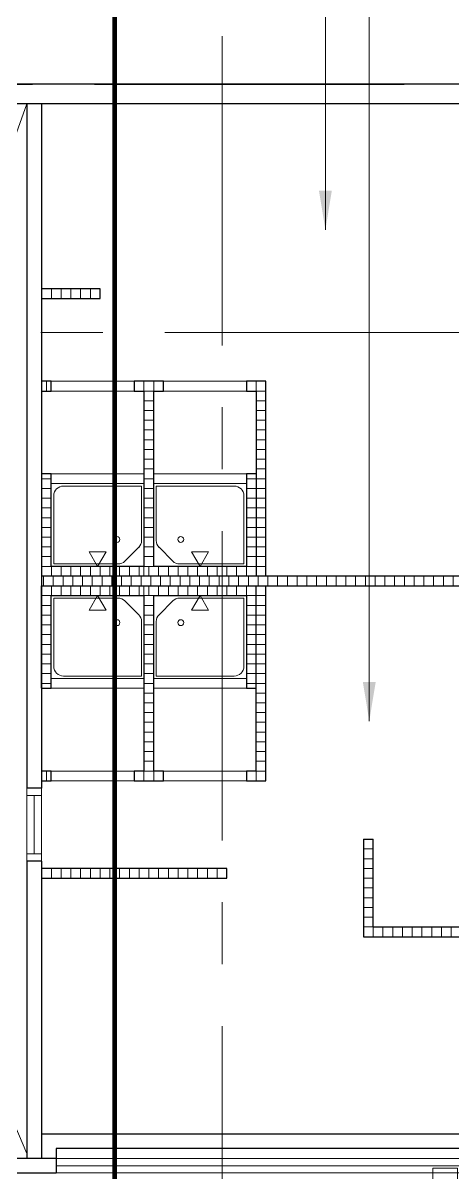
# Model space of a CAD drawing. Header units: millimetres. Extents: x 833576263 to 1668046980, y 817519639 to 1636103653.
# Drawn here: x 834012850 to 834017258, y 818105527 to 818117328 of the extents above; entities that cross this region are included whole.
import ezdxf

# ---------------------------------------------------------------- set-up
doc = ezdxf.new("R2010")
doc.units = ezdxf.units.MM
doc.header["$LTSCALE"] = 100
doc.header["$MEASUREMENT"] = 0
for name, pattern in [('R_LINE_SEC$0$CENTER', [50.8, 31.75, -6.35, 6.35, -6.35]), ('R_P_Grid$0$CENTER', [50.8, 31.75, -6.35, 6.35, -6.35]), ('R_P_LG$0$HIDDEN2', [4.7625, 3.175, -1.5875])]:
    doc.linetypes.add(name, pattern=pattern)
doc.layers.add('R_LINE_SEC$0$M-REFE', color=3, linetype='Continuous')
doc.layers.add('X-REF', color=7, linetype='Continuous')
doc.layers.add('R_P_Grid$0$Defpoints-1', color=5, linetype='Continuous', plot=False)
for name, color, linetype, lineweight in [('R_P_Grid$0$RDA0251', 1, 'R_P_Grid$0$CENTER', 18), ('R_P_Grid$0$RDA0251-LG', 6, 'R_P_Grid$0$CENTER', 18), ('R_P_Grid$0$RDA9101', 2, 'R_P_Grid$0$CENTER', 35), ('R_P_Grid$0$RDA9101_21A', 2, 'R_P_Grid$0$CENTER', 35), ('R_P_Grid$0$RDA9101_P46A', 2, 'R_P_Grid$0$CENTER', 35), ('R_P_LG$0$RDA04031', 3, 'Continuous', 25), ('R_P_LG$0$RDA0621', 7, 'Continuous', 13), ('R_P_LG$0$RDA0624', 7, 'Continuous', 13), ('R_P_LG$0$RDA2141', 6, 'Continuous', 13), ('R_P_LG$0$RDA2202', 3, 'Continuous', 25), ('R_P_LG$0$RDA2203', 11, 'Continuous', 25), ('R_P_LG$0$RDA2301', 7, 'Continuous', 18), ('R_P_LG$0$RDA3151', 1, 'Continuous', 18), ('R_P_LG$0$RDA3351', 7, 'Continuous', 18), ('R_P_LG$0$RDA7401', 4, 'Continuous', 18)]:
    doc.layers.add(name, color=color, linetype=linetype, lineweight=lineweight)
doc.styles.add('R_P_LG$0$romans', font='arial.ttf', dxfattribs={"width": 0.8})
doc.dimstyles.new('R_P_LG$0$M_200LA', dxfattribs={"dimscale": 200, "dimtxt": 2.5, "dimasz": 2, "dimexe": 0.8, "dimexo": 0, "dimgap": 0.75, "dimtad": 1, "dimdec": 0, "dimrnd": 1, "dimzin": 12, "dimdsep": 46, "dimtxsty": 'R_P_LG$0$romans', "dimcen": 2, "dimdle": 1, "dimclrd": 7, "dimclre": 7, "dimclrt": 4, "dimaunit": 1, "dimadec": 3, "dimazin": 0, "dimtfac": 1, "dimtdec": 0, "dimtix": 1, "dimtmove": 2, "dimatfit": 3, "dimfxl": 1, "dimtolj": 1, "dimlwd": 18, "dimlwe": 18, "dimarcsym": 0})
pattern_1 = [(0, (834013140, 818111751.7), (0, 100), []), (90, (834013140, 818111751.7), (-100, 6e-15), [])]

# ---------------------------------------------------------------- blocks, each defined once
blk = doc.blocks.new('R_P_Grid')
at = {"layer": 'R_P_Grid$0$Defpoints-1'}
blk.add_lwpolyline([(834116993, 818077298.7), (834126573.4, 818091401.7), (834130474, 818097143.7), (834143758.4, 818116699.7), (833974486.8, 818116699.7, 0.0534924), (833969964, 818084413.7), (833969890, 818040226.7), (833984641, 818026700), (834067586.5, 818026987.1), (834108001, 818027127, -0.1498646)], format="xyb", close=True, dxfattribs=at)
at = {"layer": 'R_P_Grid$0$RDA0251'}
blk.add_line((834014890, 818027660), (834014890, 818124763.4), dxfattribs=at)
at = {"layer": 'R_P_Grid$0$RDA0251-LG'}
blk.add_line((834144477.3, 818114151.7), (833964515, 818114151.7), dxfattribs=at)
at = {"layer": 'R_P_Grid$0$RDA9101', "flags": 128}
blk.add_lwpolyline([(833974486.8, 818116699.7, -0.1699639), (834030052, 818200999.7), (834029850, 818232686.7), (834045337, 818251945.7), (834236230, 818252048.7), (834176136, 818164362.7), (834143758.4, 818116699.7)], format="xyb", dxfattribs=at)
at = {"layer": 'R_P_Grid$0$RDA9101_21A'}
blk.add_lwpolyline([(834116993, 818077298.7), (834130474, 818097143.7), (834143758.4, 818116699.7), (833974486.8, 818116699.7, 0.0534924), (833969964, 818084413.7), (833969890, 818040226.7), (833984641, 818026700), (834067586.5, 818026987.1), (834108001, 818027127, -0.1498646)], format="xyb", close=True, dxfattribs=at)
at = {"layer": 'R_P_Grid$0$RDA9101_P46A'}
blk.add_lwpolyline([(834116993, 818077298.7), (834130474, 818097143.7), (834143758.4, 818116699.7), (833974486.8, 818116699.7, 0.0534924), (833969964, 818084413.7), (833969890, 818040226.7), (833969957.4, 818008440.1, 0.0555536), (834021539.8, 818015825.8, -0.0332765), (834067877.4, 818024578), (834068728.4, 818017529.2, 0.0161813), (834046498.6, 818014112.4, 0.1579728), (834065282.7, 817978992.6, 0.1381183), (834075161, 817973700.8, 0.0719948), (834091040.6, 817972530.6, 0.0723741), (834117284.3, 817982913.2, -0.0170396), (834113742.4, 817988285.2), (834114198.4, 817992921.6, 0.1458816), (834113708.6, 817995445.6, -0.0365185), (834108440.4, 818007620.1, -0.1997282), (834109168.7, 818019975.9, -0.0208452), (834108001, 818027127, -0.1498646)], format="xyb", close=True, dxfattribs=at)
blk = doc.blocks.new('R_P_LG$0$shower_Cubicle1550x950W')
at = {"layer": 'R_P_LG$0$RDA7401'}
for p, q in [((-325, -50), (-325, -900)), ((-325, -50), (625, -50)), ((-200, -75), (600, -75)), ((600, -75), (600, -634)), ((625, -900), (625, -50)), ((-300, -875), (-300, -175)), ((571, -704), (429, -846)), ((-325, -900), (625, -900)), ((359, -875), (-300, -875))]:
    blk.add_line(p, q, dxfattribs=at)
blk.add_lwpolyline([(150, -900), (63, -750), (237, -750)], close=True, dxfattribs=at)
for centre, radius, start, end in [((-200, -175), 100, 90, 180), ((348, -623), 30, 0, 180), ((348, -623), 30, 180, 0), ((500, -634), 100, 315, 0), ((359, -775), 100, 270, 315)]:
    blk.add_arc(centre, radius, start, end, dxfattribs=at)
blk = doc.blocks.new('R_P_LG$0$A$C2DDB0328')
at = {"layer": 'R_P_LG$0$RDA3151'}
for points in [[(-839, -201), (-839, 51), (-586, 51), (-586, -201)], [(-100, 0), (0, 0), (0, -75), (-100, -75)], [(-100, -75), (-1325, -75), (-1325, -120), (-100, -120)], [(-839, -2651), (-839, -2399), (-586, -2399), (-586, -2651)], [(-100, -2525), (-1325, -2525), (-1325, -2480), (-100, -2480)], [(-100, -2600), (-100, -2525), (0, -2525), (0, -2600)]]:
    blk.add_lwpolyline(points, close=True, dxfattribs=at)
for centre, start, end in [((-100, -75), 180, 270), ((-100, -2525), 90, 180)]:
    blk.add_arc(centre, 1225, start, end, dxfattribs=at)
blk = doc.blocks.new('R_LINE_SEC')
at = {"layer": 'R_LINE_SEC$0$M-REFE', "linetype": 'R_LINE_SEC$0$CENTER', "const_width": 50}
blk.add_lwpolyline([(834013790, 818022093), (834013790, 818120927)], dxfattribs=at)
blk = doc.blocks.new('R_P_LG')
at = {"layer": 'R_P_LG$0$RDA0621'}
h = blk.add_hatch(dxfattribs=at)
h.set_pattern_fill('_USER', color=256, scale=100, double=1, pattern_type=0)
h.set_pattern_definition([(0, (834012740, 818114499.7), (0, 100), []), (90, (834012740, 818114499.7), (-100, 6e-15), [])])
h.paths.add_polyline_path([(834013640, 818114599.7), (834013040, 818114599.7), (834013040, 818114499.7), (834013640, 818114499.7)])
h = blk.add_hatch(dxfattribs=at)
h.set_pattern_fill('_USER', color=256, scale=100, double=1, pattern_type=0)
h.set_pattern_definition([(0, (834014090, 818113551.7), (0, 100), []), (90, (834014090, 818113551.7), (-100, 6e-15), [])])
h.paths.add_polyline_path([(834014290, 818113651.7), (834013990, 818113651.7), (834013990, 818113551.7), (834014090, 818113551.7), (834014090, 818111651.7), (834014190, 818111651.7), (834014190, 818113551.7), (834014290, 818113551.7)])
h = blk.add_hatch(dxfattribs=at)
h.set_pattern_fill('_USER', color=256, scale=100, double=1, pattern_type=0)
h.set_pattern_definition([(0, (834015240, 818113551.7), (0, 100), []), (90, (834015240, 818113551.7), (-100, 6e-15), [])])
h.paths.add_polyline_path([(834015340, 818113651.7), (834015140, 818113651.7), (834015140, 818113551.7), (834015240, 818113551.7), (834015240, 818111651.7), (834015340, 818111651.7)])
h = blk.add_hatch(dxfattribs=at)
h.set_pattern_fill('_USER', color=256, scale=100, double=1, pattern_type=0)
h.set_pattern_definition(pattern_1)
h.paths.add_polyline_path([(834013140, 818112701.7), (834013040, 818112701.7), (834013040, 818111651.7), (834015240, 818111651.7), (834015240, 818111751.7), (834013140, 818111751.7)])
h = blk.add_hatch(dxfattribs=at)
h.set_pattern_fill('_USER', color=256, scale=100, double=1, pattern_type=0)
h.set_pattern_definition([(0, (834015240, 818111751.7), (0, 100), []), (90, (834015240, 818111751.7), (-100, 6e-15), [])])
h.paths.add_polyline_path([(834015240, 818112701.7), (834015140, 818112701.7), (834015140, 818111651.7), (834015240, 818111651.7)])
h = blk.add_hatch(dxfattribs=at)
h.set_pattern_fill('_USER', color=256, scale=100, double=1, pattern_type=0)
h.set_pattern_definition([(0, (834019260, 818111651.7), (0, 100), []), (90, (834019260, 818111651.7), (-100, 6e-15), [])])
h.paths.add_polyline_path([(834013040, 818111551.7), (834019360, 818111551.7), (834019360, 818112618.2786), (834019260, 818112618.2786), (834019260, 818111651.7), (834013040, 818111651.7)])
h = blk.add_hatch(dxfattribs=at)
h.set_pattern_fill('_USER', color=256, scale=100, double=1, pattern_type=0)
h.set_pattern_definition([(0, (834013040, 818111551.7), (0, 100), []), (90, (834013040, 818111551.7), (-100, 6e-15), [])])
h.paths.add_polyline_path([(834013140, 818111551.7), (834013040, 818111551.7), (834013040, 818110501.7), (834013140, 818110501.7)])
h = blk.add_hatch(dxfattribs=at)
h.set_pattern_fill('_USER', color=256, scale=100, double=1, pattern_type=0)
h.set_pattern_definition(pattern_1)
h.paths.add_polyline_path([(834013140, 818110501.7), (834013040, 818110501.7), (834013040, 818111551.7), (834015240, 818111551.7), (834015240, 818111451.7), (834013140, 818111451.7)])
h = blk.add_hatch(dxfattribs=at)
h.set_pattern_fill('_USER', color=256, scale=100, double=1, pattern_type=0)
h.set_pattern_definition([(0, (834014090, 818109651.7), (0, 100), []), (90, (834014090, 818109651.7), (-100, 6e-15), [])])
h.paths.add_polyline_path([(834014190, 818111551.7), (834014090, 818111551.7), (834014090, 818109651.7), (834013990, 818109651.7), (834013990, 818109551.7), (834014290, 818109551.7), (834014290, 818109651.7), (834014190, 818109651.7)])
h = blk.add_hatch(dxfattribs=at)
h.set_pattern_fill('_USER', color=256, scale=100, double=1, pattern_type=0)
h.set_pattern_definition([(0, (834015240, 818109651.7), (0, 100), []), (90, (834015240, 818109651.7), (-100, 6e-15), [])])
h.paths.add_polyline_path([(834015340, 818111551.7), (834015240, 818111551.7), (834015240, 818109651.7), (834015140, 818109651.7), (834015140, 818109551.7), (834015340, 818109551.7)])
h = blk.add_hatch(dxfattribs=at)
h.set_pattern_fill('_USER', color=256, scale=100, double=1, pattern_type=0)
h.set_pattern_definition([(0, (834015240, 818111451.7), (0, 100), []), (90, (834015240, 818111451.7), (-100, 6e-15), [])])
h.paths.add_polyline_path([(834015240, 818111551.7), (834015140, 818111551.7), (834015140, 818110501.7), (834015240, 818110501.7)])
h = blk.add_hatch(dxfattribs=at)
h.set_pattern_fill('_USER', color=256, scale=100, double=1, pattern_type=0)
h.set_pattern_definition([(0, (834017940, 818107951.7), (0, 100), []), (90, (834017940, 818107951.7), (-100, 6e-15), [])])
h.paths.add_polyline_path([(834018040, 818108051.7), (834016440, 818108051.7), (834016440, 818108951.7), (834016340, 818108951.7), (834016340, 818107951.7), (834017940, 818107951.7), (834017940, 818105826.7), (834017940, 818105826.7), (834017940, 818105726.7), (834018040, 818105726.7)])
h = blk.add_hatch(dxfattribs=at)
h.set_pattern_fill('_USER', color=256, scale=100, double=1, pattern_type=0)
h.set_pattern_definition([(0, (834014040, 818108551.7), (0, 100), []), (90, (834014040, 818108551.7), (-100, 6e-15), [])])
h.paths.add_polyline_path([(834014940, 818108651.7), (834013040, 818108651.7), (834013040, 818108551.7), (834014940, 818108551.7)])
at = {"layer": 'R_P_LG$0$RDA0624', "lineweight": 18}
h = blk.add_hatch(dxfattribs=at)
h.set_pattern_fill('DOTS', color=4, scale=90, angle=45, style=0)
h.set_pattern_definition([(45, (0, 0), (-50.513940681, 151.541822043), [0, -142.875])])
edge = h.paths.add_edge_path()
edge.add_arc((834065390, 818020126.7), 13000, 75, 90)
edge.add_line((834065390, 818033126.7), (833989233.5977, 818033126.7))
edge.add_arc((833989233.5977, 818040126.7), 7000, 227.47847394, 269.99999999, ccw=False)
edge.add_line((833984502.5276, 818034967.5358), (833978583.9299, 818040395.0234))
edge.add_arc((833983315, 818045554.1877), 7000, 180, 227.47847394, ccw=False)
edge.add_line((833976315, 818045554.1877), (833976315, 818098726.7))
edge.add_arc((833983314.9761, 818098726.7099), 6999.9761, 115.841715, 180.00008101, ccw=False)
edge.add_line((833980263.7812, 818105026.7), (834002230.1033, 818105026.7))
edge.add_line((834002230.1033, 818105026.7), (834002230.4132, 818116699.7))
edge.add_line((834002230.4132, 818116699.7), (833958315, 818116699.7))
edge.add_line((833958315, 818116699.7), (833958315, 818110699.7))
edge.add_line((833958315, 818110699.7), (833963315, 818110699.7))
edge.add_arc((833963315, 818103699.7), 7000, 0, 90, ccw=False)
edge.add_line((833970315, 818103699.7), (833970315, 818045554.1877))
edge.add_arc((833983315, 818045554.1877), 13000, 180, 227.47847393)
edge.add_line((833974528.727, 818035972.8826), (833980447.3247, 818030545.395))
edge.add_arc((833989233.5977, 818040126.7), 13000, 227.47847393, 270)
edge.add_line((833989233.5977, 818027126.7), (834065245.1822, 818027126.7))
edge.add_arc((834065245.1822, 818019026.7), 8100, 75, 90, ccw=False)
edge.add_line((834067341.6165, 818026850.6992), (834090782.7579, 818020569.6643))
edge.add_arc((834094147.4055, 818033126.7), 13000, 255, 270)
edge.add_line((834094147.4055, 818020126.7), (834118759.2741, 818020126.7))
edge.add_arc((834118759.2741, 818033126.7), 13000, 270, 282.26165437)
edge.add_line((834121520.1679, 818020423.257), (834124956.9903, 818021170.1963))
edge.add_arc((834126677.2395, 818013254.9741), 8100, 20.44433993, 102.26165437, ccw=False)
edge.add_arc((834190761.1764, 818035930.696), 59878.7776, 183.670517332, 199.356395537, ccw=False)
edge.add_line((834131005.2286, 818032097.3284), (834127870.7181, 818029996.4247))
edge.add_line((834127870.7181, 818029996.4247), (834126362.9837, 818029715.8154))
edge.add_arc((834117071.8823, 818047426.7), 20000, 270, 297.68143099, ccw=False)
edge.add_line((834117071.8823, 818027426.7), (834089164.0869, 818027426.7))
edge.add_arc((834089164.0869, 818033426.7), 6000, 255.00000001, 270, ccw=False)
edge.add_line((834087611.1726, 818027631.1451), (834068754.6476, 818032683.7357))
at = {"layer": 'R_P_LG$0$RDA0621'}
for p, q in [((834013090, 818113651.7), (834013090, 818113551.7)), ((834013090, 818109651.7), (834013090, 818109551.7))]:
    blk.add_line(p, q, dxfattribs=at)
at = {"layer": 'R_P_LG$0$RDA2141', "linetype": 'R_P_LG$0$HIDDEN2'}
blk.add_line((834013190, 818105676.7), (834013190, 818105526.7), dxfattribs=at)
at = {"layer": 'R_P_LG$0$RDA2141'}
for p, q in [((834017790, 818105676.7), (834013190, 818105676.7)), ((834017790, 818105601.7), (834013190, 818105601.7)), ((834017790, 818105526.7), (834013190, 818105526.7))]:
    blk.add_line(p, q, dxfattribs=at)
at = {"layer": 'R_P_LG$0$RDA2202'}
for p, q in [((834143758.4296, 818116699.7), (834008274.4841, 818116699.7)), ((834143380.7882, 818116499.7), (834008290, 818116499.7)), ((834012890, 818116499.7), (834012890, 818109476.7)), ((834013040, 818116499.7), (834013040, 818109476.7)), ((834013040, 818109476.7), (834012890, 818109476.7)), ((834013040, 818108726.7), (834012890, 818108726.7)), ((834012890, 818108726.7), (834012890, 818105676.7)), ((834013040, 818108726.7), (834013040, 818105676.7)), ((834017940, 818105926.7), (834013040, 818105926.7)), ((834013190, 818105676.7), (834005990.4392, 818105676.7)), ((834017790, 818105776.7), (834013190, 818105776.7)), ((834013190, 818105776.7), (834013190, 818105526.7)), ((834005990.4392, 818105526.7), (834013190, 818105526.7))]:
    blk.add_line(p, q, dxfattribs=at)
at = {"layer": 'R_P_LG$0$RDA2203'}
for p, q in [((834013640, 818114599.7), (834013040, 818114599.7)), ((834013640, 818114499.7), (834013640, 818114599.7)), ((834013040, 818114499.7), (834013640, 818114499.7)), ((834013140, 818113651.7), (834013040, 818113651.7)), ((834013140, 818113551.7), (834013140, 818113651.7)), ((834014290, 818113651.7), (834013990, 818113651.7)), ((834013990, 818113651.7), (834013990, 818113551.7)), ((834014290, 818113551.7), (834014290, 818113651.7)), ((834015340, 818113651.7), (834015140, 818113651.7)), ((834015140, 818113651.7), (834015140, 818113551.7)), ((834015340, 818111651.7), (834015340, 818113651.7)), ((834013040, 818113551.7), (834013140, 818113551.7)), ((834013990, 818113551.7), (834014090, 818113551.7)), ((834014090, 818113551.7), (834014090, 818111751.7)), ((834014190, 818111751.7), (834014190, 818113551.7)), ((834014190, 818113551.7), (834014290, 818113551.7)), ((834015140, 818113551.7), (834015240, 818113551.7)), ((834015240, 818113551.7), (834015240, 818111651.7)), ((834013140, 818112701.7), (834013040, 818112701.7)), ((834013140, 818111751.7), (834013140, 818112701.7)), ((834015240, 818112701.7), (834015140, 818112701.7)), ((834015140, 818112701.7), (834015140, 818111751.7)), ((834014090, 818111751.7), (834013140, 818111751.7)), ((834015140, 818111751.7), (834014190, 818111751.7)), ((834019260, 818111651.7), (834013040, 818111651.7)), ((834013040, 818110501.7), (834013040, 818111551.7)), ((834013040, 818111551.7), (834019360, 818111551.7)), ((834013140, 818110501.7), (834013140, 818111451.7)), ((834013140, 818111451.7), (834014090, 818111451.7)), ((834014090, 818111451.7), (834014090, 818109651.7)), ((834014190, 818109651.7), (834014190, 818111451.7)), ((834014190, 818111451.7), (834015140, 818111451.7)), ((834015140, 818111451.7), (834015140, 818110501.7)), ((834015240, 818109651.7), (834015240, 818111551.7)), ((834015340, 818109551.7), (834015340, 818111551.7)), ((834013040, 818110501.7), (834013140, 818110501.7)), ((834015140, 818110501.7), (834015240, 818110501.7)), ((834013140, 818109651.7), (834013040, 818109651.7)), ((834013140, 818109551.7), (834013140, 818109651.7)), ((834014090, 818109651.7), (834013990, 818109651.7)), ((834013990, 818109651.7), (834013990, 818109551.7)), ((834014290, 818109651.7), (834014190, 818109651.7)), ((834014290, 818109551.7), (834014290, 818109651.7)), ((834015240, 818109651.7), (834015140, 818109651.7)), ((834015140, 818109651.7), (834015140, 818109551.7)), ((834013040, 818109551.7), (834013140, 818109551.7)), ((834013990, 818109551.7), (834014290, 818109551.7)), ((834015140, 818109551.7), (834015340, 818109551.7)), ((834016340, 818108951.7), (834016340, 818107951.7)), ((834016340, 818108951.7), (834016440, 818108951.7)), ((834016440, 818108051.7), (834016440, 818108951.7)), ((834014940, 818108651.7), (834013040, 818108651.7)), ((834014940, 818108551.7), (834014940, 818108651.7)), ((834013040, 818108551.7), (834014940, 818108551.7)), ((834016440, 818108051.7), (834018040, 818108051.7)), ((834016340, 818107951.7), (834017940, 818107951.7))]:
    blk.add_line(p, q, dxfattribs=at)
at = {"layer": 'R_P_LG$0$RDA2301'}
for p, q in [((834013140, 818113651.7), (834013990, 818113651.7)), ((834014290, 818113651.7), (834015140, 818113651.7)), ((834013140, 818113551.7), (834013990, 818113551.7)), ((834014290, 818113551.7), (834015140, 818113551.7)), ((834013140, 818112701.7), (834014090, 818112701.7)), ((834015140, 818112701.7), (834014190, 818112701.7)), ((834013140, 818112601.7), (834014090, 818112601.7)), ((834015140, 818112601.7), (834014190, 818112601.7)), ((834013140, 818110601.7), (834014090, 818110601.7)), ((834013140, 818110501.7), (834014090, 818110501.7)), ((834015140, 818110601.7), (834014190, 818110601.7)), ((834015140, 818110501.7), (834014190, 818110501.7)), ((834013140, 818109651.7), (834013990, 818109651.7)), ((834014290, 818109651.7), (834015140, 818109651.7)), ((834013140, 818109551.7), (834013990, 818109551.7)), ((834014290, 818109551.7), (834015140, 818109551.7))]:
    blk.add_line(p, q, dxfattribs=at)
at = {"layer": 'R_P_LG$0$RDA3151'}
for points in [[(834013040, 818109401.7), (834013040, 818109476.7), (834012890, 818109476.7), (834012890, 818109401.7)], [(834012965, 818108801.7), (834012890, 818108801.7), (834012890, 818109401.7), (834012965, 818109401.7)], [(834013040, 818108801.7), (834012965, 818108801.7), (834012965, 818109401.7), (834013040, 818109401.7)], [(834013040, 818108726.7), (834013040, 818108801.7), (834012890, 818108801.7), (834012890, 818108726.7)]]:
    blk.add_lwpolyline(points, close=True, dxfattribs=at)
at = {"layer": 'R_P_LG$0$RDA3351'}
for p, q in [((834012890, 818105726.7), (834008290, 818116499.7)), ((834008990, 818105676.7), (834012890, 818116499.7))]:
    blk.add_line(p, q, dxfattribs=at)
at = {"layer": 'R_P_LG$0$RDA3151'}
blk.add_blockref('R_P_LG$0$A$C2DDB0328', (834017890, 818105526.7), dxfattribs=at)
at = {"layer": 'R_P_LG$0$RDA7401'}
blk.add_blockref('R_P_LG$0$shower_Cubicle1550x950W', (834013465, 818112651.7), dxfattribs=at)
at = {"layer": 'R_P_LG$0$RDA7401', "xscale": -1}
blk.add_blockref('R_P_LG$0$shower_Cubicle1550x950W', (834014815, 818112651.7), dxfattribs=at)
at = {"layer": 'R_P_LG$0$RDA7401', "xscale": -1, "rotation": 180}
blk.add_blockref('R_P_LG$0$shower_Cubicle1550x950W', (834013465, 818110551.7), dxfattribs=at)
at = {"layer": 'R_P_LG$0$RDA7401', "rotation": 180}
blk.add_blockref('R_P_LG$0$shower_Cubicle1550x950W', (834014815, 818110551.7), dxfattribs=at)
at = {"layer": 'R_P_LG$0$RDA04031'}
for points in [[(834015950.1261, 818115206.9981), (834015950.1261, 818121964.7641), (834017007.2027, 818121964.7641)], [(834016400.1261, 818110165.2786), (834016400.1261, 818119964.7641), (834017007.2027, 818119964.7641)]]:
    blk.add_leader(points, dimstyle='R_P_LG$0$M_200LA', override={"dimgap": 0.75, "dimtad": 0}, dxfattribs=at)

msp = doc.modelspace()

# ---------------------------------------------------------------- block references
at = {"layer": 'X-REF'}
for name in ['R_P_LG', 'R_P_Grid', 'R_LINE_SEC']:
    msp.add_blockref(name, (0, 0), dxfattribs=at)

doc.saveas('drawing.dxf')
